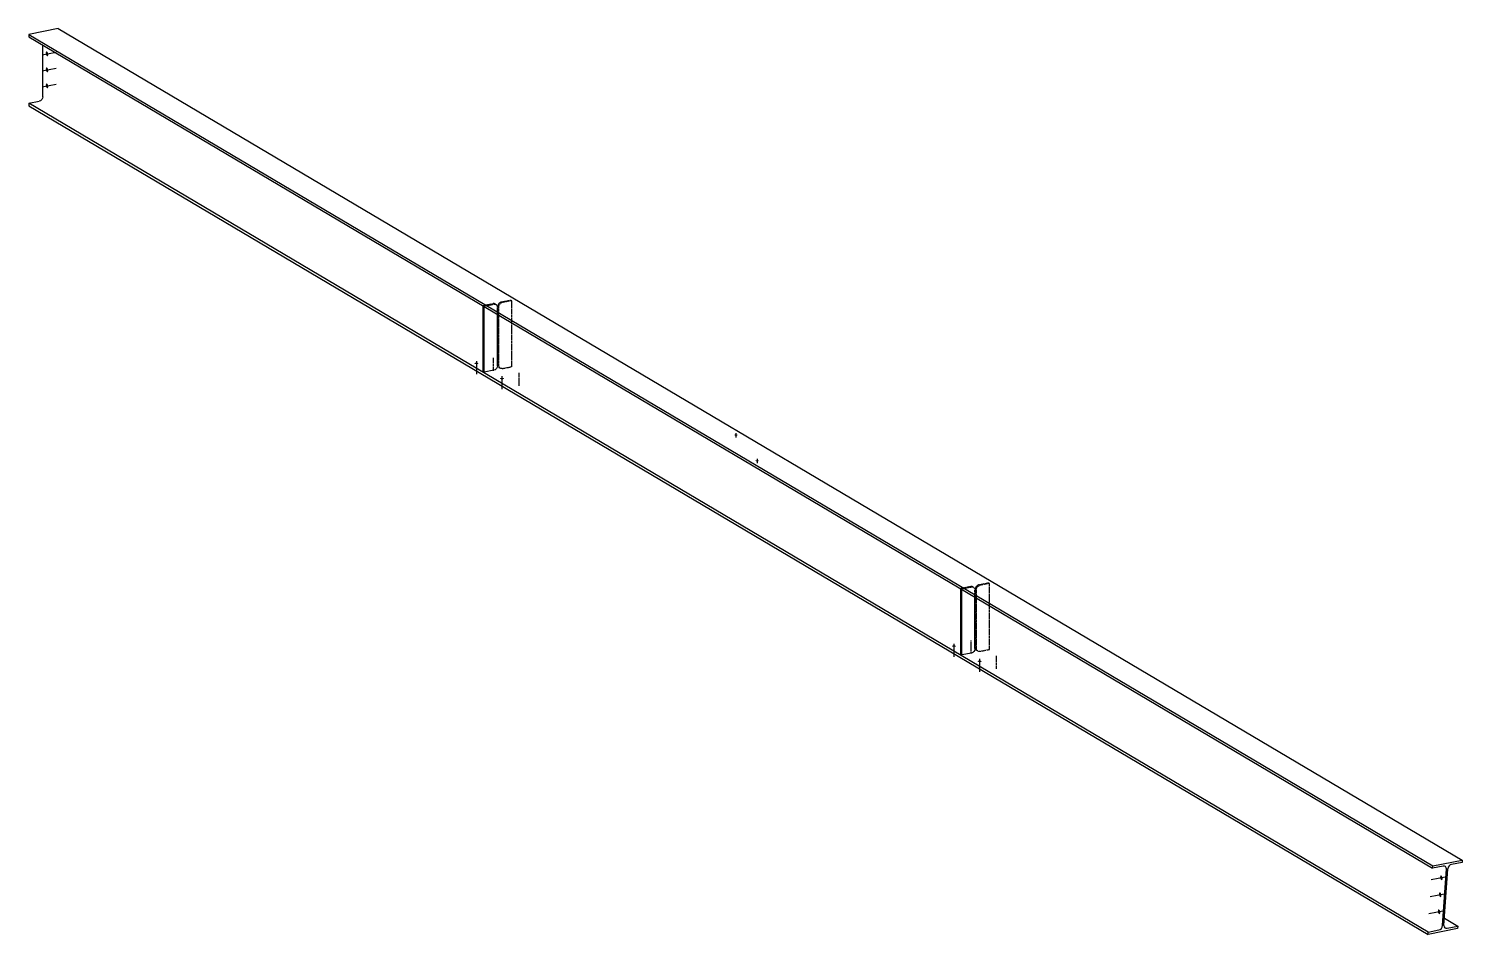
# Model space of a CAD drawing. Header units: millimetres. Extents: x 108 to 51700, y 7 to 4887.
# Drawn here: x 108 to 7669, y 108 to 4887 of the extents above; entities that cross this region are included whole.
import ezdxf

# ---------------------------------------------------------------- set-up
doc = ezdxf.new("R2010")
doc.units = ezdxf.units.MM
doc.linetypes.add('DXK_LINE_DOT2', pattern=[3.9198, 1.9599, -1.9599])
doc.layers.add('STÅL', color=7, linetype='Continuous')

msp = doc.modelspace()

# ---------------------------------------------------------------- hatches: boundary and pattern name
at = {"layer": 'STÅL', "linetype": 'Continuous'}
for points in [[(210.7, 4755.3), (211.1, 4752.6), (211.2, 4750), (211, 4747.6), (210.6, 4745.4), (209.9, 4743.6), (209, 4742.3), (207.8, 4741.5), (206.6, 4741.3), (205.3, 4741.6), (203.9, 4742.5), (202.6, 4743.8), (201.4, 4745.6), (200.3, 4747.8), (199.4, 4750.3), (198.7, 4752.9), (198.3, 4755.6), (198.2, 4758.2), (198.4, 4760.6), (198.8, 4762.8), (199.5, 4764.6), (200.5, 4765.9), (201.6, 4766.7), (202.8, 4766.9), (204.2, 4766.6), (205.5, 4765.7), (206.9, 4764.4), (208.1, 4762.6), (209.2, 4760.4), (210.1, 4757.9)], [(210.7, 4670.7), (211.1, 4668), (211.2, 4665.4), (211, 4663), (210.6, 4660.8), (209.9, 4659.1), (209, 4657.8), (207.8, 4657), (206.6, 4656.7), (205.3, 4657), (203.9, 4657.9), (202.6, 4659.3), (201.4, 4661.1), (200.3, 4663.3), (199.4, 4665.7), (198.7, 4668.3), (198.3, 4671), (198.2, 4673.6), (198.4, 4676.1), (198.8, 4678.2), (199.5, 4680), (200.5, 4681.3), (201.6, 4682.1), (202.8, 4682.3), (204.2, 4682), (205.5, 4681.2), (206.9, 4679.8), (208.1, 4678), (209.2, 4675.8), (210.1, 4673.3)], [(210.7, 4586.1), (211.1, 4583.5), (211.2, 4580.8), (211, 4578.4), (210.6, 4576.3), (209.9, 4574.5), (209, 4573.2), (207.8, 4572.4), (206.6, 4572.1), (205.3, 4572.5), (203.9, 4573.3), (202.6, 4574.7), (201.4, 4576.5), (200.3, 4578.7), (199.4, 4581.1), (198.7, 4583.8), (198.3, 4586.4), (198.2, 4589.1), (198.4, 4591.5), (198.8, 4593.6), (199.5, 4595.4), (200.5, 4596.7), (201.6, 4597.5), (202.8, 4597.8), (204.2, 4597.4), (205.5, 4596.6), (206.9, 4595.2), (208.1, 4593.4), (209.2, 4591.2), (210.1, 4588.8)], [(2469.3, 3117), (2467.1, 3117.1), (2464.9, 3117.3), (2462.9, 3117.7), (2461.2, 3118.3), (2459.8, 3118.9), (2458.9, 3119.6), (2458.4, 3120.4), (2458.4, 3121.2), (2458.9, 3121.9), (2459.8, 3122.7), (2461.2, 3123.3), (2462.9, 3123.8), (2464.9, 3124.2), (2467.1, 3124.5), (2469.3, 3124.5), (2471.6, 3124.5), (2473.8, 3124.2), (2475.8, 3123.8), (2477.5, 3123.3), (2478.9, 3122.7), (2479.8, 3121.9), (2480.3, 3121.2), (2480.3, 3120.4), (2479.8, 3119.6), (2478.9, 3118.9), (2477.5, 3118.3), (2475.8, 3117.7), (2473.8, 3117.3), (2471.6, 3117.1)], [(2604.3, 3037), (2602.1, 3037.1), (2599.9, 3037.4), (2597.9, 3037.8), (2596.2, 3038.3), (2594.8, 3038.9), (2593.9, 3039.6), (2593.4, 3040.4), (2593.4, 3041.2), (2593.9, 3042), (2594.8, 3042.7), (2596.2, 3043.3), (2597.9, 3043.8), (2599.9, 3044.2), (2602.1, 3044.5), (2604.3, 3044.6), (2606.6, 3044.5), (2608.8, 3044.2), (2610.8, 3043.8), (2612.5, 3043.3), (2613.9, 3042.7), (2614.8, 3042), (2615.3, 3041.2), (2615.3, 3040.4), (2614.8, 3039.6), (2613.9, 3038.9), (2612.5, 3038.3), (2610.8, 3037.8), (2608.8, 3037.4), (2606.6, 3037.1)], [(3838.2, 2739.8), (3836.3, 2739.8), (3834.5, 2740), (3832.9, 2740.3), (3831.5, 2740.8), (3830.4, 2741.3), (3829.6, 2741.9), (3829.3, 2742.5), (3829.3, 2743.2), (3829.6, 2743.8), (3830.4, 2744.4), (3831.5, 2744.9), (3832.9, 2745.3), (3834.5, 2745.6), (3836.3, 2745.8), (3838.2, 2745.9), (3840.1, 2745.8), (3841.9, 2745.6), (3843.5, 2745.3), (3844.9, 2744.9), (3846, 2744.4), (3846.8, 2743.8), (3847.2, 2743.2), (3847.2, 2742.5), (3846.8, 2741.9), (3846, 2741.3), (3844.9, 2740.8), (3843.5, 2740.3), (3841.9, 2740), (3840.1, 2739.8)], [(3949.9, 2603.8), (3948, 2603.9), (3946.2, 2604.1), (3944.6, 2604.4), (3943.2, 2604.8), (3942.1, 2605.4), (3941.3, 2606), (3940.9, 2606.6), (3940.9, 2607.2), (3941.3, 2607.9), (3942.1, 2608.4), (3943.2, 2609), (3944.6, 2609.4), (3946.2, 2609.7), (3948, 2609.9), (3949.9, 2610), (3951.7, 2609.9), (3953.5, 2609.7), (3955.2, 2609.4), (3956.6, 2609), (3957.7, 2608.4), (3958.4, 2607.9), (3958.8, 2607.2), (3958.8, 2606.6), (3958.4, 2606), (3957.7, 2605.4), (3956.6, 2604.8), (3955.2, 2604.4), (3953.5, 2604.1), (3951.7, 2603.9)], [(4988.1, 1624.9), (4985.8, 1625), (4983.6, 1625.2), (4981.6, 1625.6), (4979.9, 1626.1), (4978.6, 1626.8), (4977.7, 1627.5), (4977.2, 1628.3), (4977.2, 1629.1), (4977.7, 1629.8), (4978.6, 1630.5), (4979.9, 1631.2), (4981.6, 1631.7), (4983.6, 1632.1), (4985.8, 1632.3), (4988.1, 1632.4), (4990.4, 1632.3), (4992.6, 1632.1), (4994.6, 1631.7), (4996.3, 1631.2), (4997.6, 1630.5), (4998.6, 1629.8), (4999.1, 1629.1), (4999.1, 1628.3), (4998.6, 1627.5), (4997.6, 1626.8), (4996.3, 1626.1), (4994.6, 1625.6), (4992.6, 1625.2), (4990.4, 1625)], [(5123.1, 1544.9), (5120.8, 1545), (5118.6, 1545.3), (5116.6, 1545.6), (5114.9, 1546.2), (5113.6, 1546.8), (5112.7, 1547.5), (5112.2, 1548.3), (5112.2, 1549.1), (5112.7, 1549.9), (5113.6, 1550.6), (5114.9, 1551.2), (5116.6, 1551.7), (5118.6, 1552.1), (5120.8, 1552.4), (5123.1, 1552.5), (5125.4, 1552.4), (5127.6, 1552.1), (5129.6, 1551.7), (5131.3, 1551.2), (5132.6, 1550.6), (5133.6, 1549.9), (5134.1, 1549.1), (5134.1, 1548.3), (5133.6, 1547.5), (5132.6, 1546.8), (5131.3, 1546.2), (5129.6, 1545.6), (5127.6, 1545.3), (5125.4, 1545)], [(7564.6, 407.6), (7564.9, 404.9), (7565.1, 402.3), (7564.9, 399.9), (7564.4, 397.7), (7563.7, 396), (7562.8, 394.6), (7561.7, 393.8), (7560.4, 393.6), (7559.1, 393.9), (7557.7, 394.8), (7556.4, 396.1), (7555.2, 398), (7554.1, 400.1), (7553.2, 402.6), (7552.6, 405.2), (7552.2, 407.9), (7552.1, 410.5), (7552.2, 412.9), (7552.7, 415.1), (7553.4, 416.9), (7554.3, 418.2), (7555.4, 419), (7556.7, 419.2), (7558, 418.9), (7559.4, 418), (7560.7, 416.7), (7561.9, 414.9), (7563, 412.7), (7563.9, 410.2)], [(7558.5, 317.9), (7558.9, 315.3), (7559, 312.6), (7558.8, 310.2), (7558.3, 308.1), (7557.6, 306.3), (7556.7, 305), (7555.6, 304.2), (7554.3, 303.9), (7553, 304.3), (7551.7, 305.1), (7550.3, 306.5), (7549.1, 308.3), (7548, 310.5), (7547.1, 312.9), (7546.5, 315.6), (7546.1, 318.2), (7546, 320.9), (7546.1, 323.3), (7546.6, 325.4), (7547.3, 327.2), (7548.2, 328.5), (7549.3, 329.3), (7550.6, 329.6), (7551.9, 329.2), (7553.3, 328.4), (7554.6, 327), (7555.8, 325.2), (7556.9, 323), (7557.8, 320.6)], [(7552.4, 228.3), (7552.8, 225.6), (7552.9, 223), (7552.7, 220.5), (7552.3, 218.4), (7551.6, 216.6), (7550.6, 215.3), (7549.5, 214.5), (7548.3, 214.3), (7546.9, 214.6), (7545.6, 215.4), (7544.2, 216.8), (7543, 218.6), (7541.9, 220.8), (7541, 223.3), (7540.4, 225.9), (7540, 228.6), (7539.9, 231.2), (7540, 233.6), (7540.5, 235.8), (7541.2, 237.5), (7542.1, 238.9), (7543.2, 239.6), (7544.5, 239.9), (7545.8, 239.6), (7547.2, 238.7), (7548.5, 237.4), (7549.7, 235.5), (7550.8, 233.4), (7551.7, 230.9)]]:
    msp.add_hatch(color=96, dxfattribs=at).paths.add_polyline_path(points)

# ---------------------------------------------------------------- linework, layer by layer
at = {"layer": 'STÅL', "color": 2, "linetype": 'Continuous'}
for p, q in [((263.9, 4886.9), (108, 4856.1)), ((108, 4856.1), (7513.2, 469.3)), ((108, 4856.1), (108, 4843.5)), ((108, 4843.5), (7512.4, 457.1)), ((263.9, 4886.9), (7669.1, 500.1)), ((182.2, 4527.3), (182.2, 4799.5)), ((108, 4492.9), (164, 4504)), ((7489.5, 120.2), (108, 4492.9)), ((108, 4492.9), (108, 4480.3)), ((108, 4480.3), (7488.6, 108)), ((171, 4506.9), (164, 4504)), ((176.9, 4512.3), (171, 4506.9)), ((180.8, 4519.5), (176.9, 4512.3)), ((182.2, 4527.3), (180.8, 4519.5)), ((2505.5, 3077.5), (2505.5, 3423.2)), ((2510.5, 3074.6), (2510.5, 3420.2)), ((2579.8, 3108), (2579.8, 3379.2)), ((2578.4, 3100.1), (2574.5, 3093)), ((2579.8, 3108), (2578.4, 3100.1)), ((2510.5, 3074.6), (2505.5, 3077.5)), ((2561.6, 3084.6), (2510.5, 3074.6)), ((2568.6, 3087.5), (2561.6, 3084.6)), ((2574.5, 3093), (2568.6, 3087.5)), ((5024.3, 1585.4), (5024.3, 1931.1)), ((5029.3, 1582.4), (5029.3, 1928.1)), ((5098.6, 1615.9), (5098.6, 1887.1)), ((5080.4, 1592.5), (5029.3, 1582.4)), ((5087.3, 1595.4), (5080.4, 1592.5)), ((5093.2, 1600.8), (5087.3, 1595.4)), ((5097.2, 1608), (5093.2, 1600.8)), ((5098.6, 1615.9), (5097.2, 1608)), ((5029.3, 1582.4), (5024.3, 1585.4)), ((7512.4, 457.1), (7513.2, 469.3)), ((7568.4, 468.2), (7512.4, 457.1)), ((7513.2, 469.3), (7669.1, 500.1)), ((7575.3, 468.1), (7568.4, 468.2)), ((7572.4, 155.3), (7592.7, 454.3)), ((7580.9, 465.2), (7575.3, 468.1)), ((7584.4, 459.8), (7580.9, 465.2)), ((7585.3, 452.8), (7584.4, 459.8)), ((7594.6, 461.8), (7592.7, 454.3)), ((7599, 468.8), (7594.6, 461.8)), ((7605.2, 474), (7599, 468.8)), ((7612.2, 476.9), (7605.2, 474)), ((7668.3, 487.9), (7612.2, 476.9)), ((7669.1, 500.1), (7668.3, 487.9)), ((7565, 153.8), (7585.3, 452.8)), ((7563.1, 146.3), (7565, 153.8)), ((7572.4, 155.3), (7573.3, 148.3)), ((7575, 192.7), (7645.4, 151)), ((7644.5, 138.8), (7488.6, 108)), ((7488.6, 108), (7489.5, 120.2)), ((7489.5, 120.2), (7545.5, 131.3)), ((7545.5, 131.3), (7552.6, 134.1)), ((7552.6, 134.1), (7558.7, 139.4)), ((7558.7, 139.4), (7563.1, 146.3)), ((7573.3, 148.3), (7576.8, 142.9)), ((7576.8, 142.9), (7582.5, 140)), ((7582.5, 140), (7589.3, 139.9)), ((7589.3, 139.9), (7645.4, 151)), ((7645.4, 151), (7644.5, 138.8))]:
    msp.add_line(p, q, dxfattribs=at)
at = {"layer": 'STÅL', "color": 96, "linetype": 'Continuous'}
for p, q in [((178.7, 4749), (252.3, 4763.5)), ((178.7, 4664.4), (252.3, 4678.9)), ((178.7, 4579.8), (252.3, 4594.4)), ((2469.3, 3133), (2469.3, 3064.4)), ((2604.3, 3053), (2604.3, 2984.4)), ((3838.2, 2752.2), (3838.2, 2730.1)), ((3949.9, 2616.3), (3949.9, 2594.2)), ((4988.1, 1640.9), (4988.1, 1572.3)), ((5123.1, 1560.9), (5123.1, 1492.3)), ((7579, 410.4), (7505.4, 395.9)), ((7572.9, 320.8), (7499.3, 306.2)), ((7566.8, 231.1), (7493.2, 216.6))]:
    msp.add_line(p, q, dxfattribs=at)
at = {"layer": 'STÅL', "color": 7, "linetype": 'DXK_LINE_DOT2'}
for p, q in [((2505.5, 3426.1), (2556.6, 3436.2)), ((2510.5, 3423.2), (2505.5, 3426.1)), ((2505.5, 3423.2), (2505.5, 3426.1)), ((2510.5, 3423.2), (2561.6, 3433.3)), ((2510.5, 3420.2), (2510.5, 3423.2)), ((2563.6, 3436.1), (2556.6, 3436.2)), ((2561.6, 3433.3), (2568.6, 3433.1)), ((2569.5, 3433), (2563.6, 3436.1)), ((2568.6, 3433.1), (2574.5, 3430)), ((2569.5, 3433), (2574.5, 3430)), ((2574.5, 3430), (2578.4, 3424.4)), ((2578.4, 3424.4), (2579.8, 3417.1)), ((2579.8, 3379.2), (2579.8, 3417.1)), ((2583.6, 3429.4), (2582.2, 3421.6)), ((2582.2, 3421.6), (2582.2, 3112.4)), ((2587.6, 3436.6), (2583.6, 3429.4)), ((2587.2, 3418.6), (2588.6, 3426.4)), ((2587.2, 3109.4), (2587.2, 3418.6)), ((2593.5, 3442), (2587.6, 3436.6)), ((2588.6, 3426.4), (2592.6, 3433.6)), ((2592.6, 3433.6), (2598.5, 3439)), ((2600.4, 3444.9), (2593.5, 3442)), ((2598.5, 3439), (2605.4, 3441.9)), ((2600.4, 3444.9), (2651.5, 3455)), ((2656.5, 3452), (2605.4, 3441.9)), ((2651.5, 3455), (2656.5, 3452)), ((2656.5, 3103.4), (2656.5, 3452)), ((2582.2, 3112.4), (2583.6, 3105.1)), ((2583.6, 3105.1), (2587.6, 3099.5)), ((2588.6, 3102.2), (2587.2, 3109.4)), ((2592.6, 3096.5), (2588.6, 3102.2)), ((2605.4, 3093.3), (2656.5, 3103.4)), ((2587.6, 3099.5), (2592.6, 3096.5)), ((2598.5, 3093.4), (2592.6, 3096.5)), ((2605.4, 3093.3), (2598.5, 3093.4)), ((5024.3, 1934), (5075.4, 1944.1)), ((5029.3, 1931.1), (5024.3, 1934)), ((5024.3, 1931.1), (5024.3, 1934)), ((5029.3, 1931.1), (5080.4, 1941.2)), ((5029.3, 1928.1), (5029.3, 1931.1)), ((5082.3, 1944), (5075.4, 1944.1)), ((5080.4, 1941.2), (5087.3, 1941)), ((5088.2, 1940.9), (5082.3, 1944)), ((5087.3, 1941), (5093.2, 1937.9)), ((5088.2, 1940.9), (5093.2, 1937.9)), ((5093.2, 1937.9), (5097.2, 1932.3)), ((5097.2, 1932.3), (5098.6, 1925)), ((5098.6, 1887.1), (5098.6, 1925)), ((5102.4, 1937.3), (5101, 1929.4)), ((5101, 1929.4), (5101, 1620.3)), ((5106.3, 1944.5), (5102.4, 1937.3)), ((5106, 1926.5), (5107.4, 1934.3)), ((5106, 1617.3), (5106, 1926.5)), ((5112.2, 1949.9), (5106.3, 1944.5)), ((5107.4, 1934.3), (5111.3, 1941.5)), ((5111.3, 1941.5), (5117.2, 1946.9)), ((5119.2, 1952.8), (5112.2, 1949.9)), ((5117.2, 1946.9), (5124.2, 1949.8)), ((5119.2, 1952.8), (5170.3, 1962.9)), ((5175.3, 1959.9), (5124.2, 1949.8)), ((5170.3, 1962.9), (5175.3, 1959.9)), ((5175.3, 1611.3), (5175.3, 1959.9)), ((5101, 1620.3), (5102.4, 1613)), ((5102.4, 1613), (5106.3, 1607.4)), ((5107.4, 1610.1), (5106, 1617.3)), ((5106.3, 1607.4), (5111.3, 1604.4)), ((5111.3, 1604.4), (5107.4, 1610.1)), ((5117.2, 1601.3), (5111.3, 1604.4)), ((5124.2, 1601.2), (5117.2, 1601.3)), ((5124.2, 1601.2), (5175.3, 1611.3))]:
    msp.add_line(p, q, dxfattribs=at)
at = {"layer": 'STÅL', "color": 96, "linetype": 'DXK_LINE_DOT2'}
for p, q in [((2557.7, 3150.4), (2557.7, 3081.8)), ((2692.7, 3070.5), (2692.7, 3001.9)), ((5076.4, 1658.3), (5076.4, 1589.7)), ((5211.4, 1578.4), (5211.4, 1509.8))]:
    msp.add_line(p, q, dxfattribs=at)

doc.saveas('drawing.dxf')
